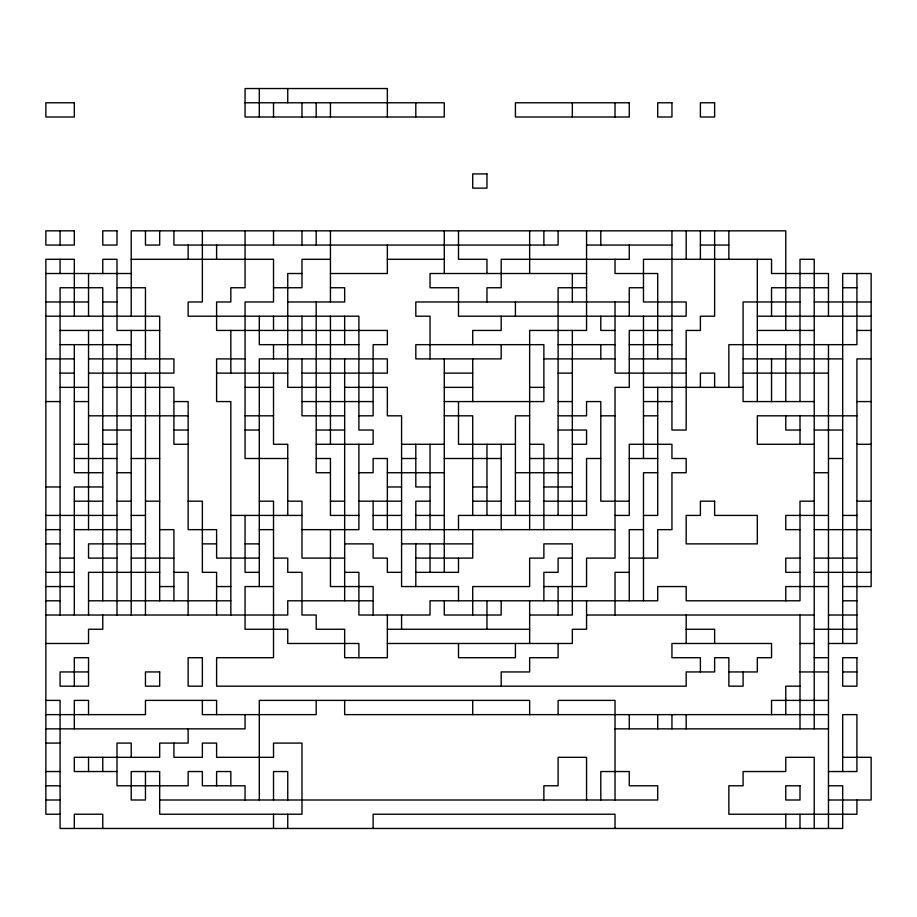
<?xml version="1.0" encoding="UTF-8"?>
<svg xmlns="http://www.w3.org/2000/svg" width="917" height="917" viewBox="0 0 917 917"><rect width="100%" height="100%" fill="white"/><g stroke="black" fill="none" stroke-linecap="round" stroke-linejoin="round"><path stroke-width="1.38" d="M245.057 102.773L444.275 102.773L444.275 116.998L245.057 116.998L245.057 88.536L387.352 88.536L387.352 116.998M586.559 245.057L671.943 245.057M700.393 245.057L728.855 245.057M131.223 259.293L273.518 259.293L273.518 301.98L245.057 301.98L245.057 458.5L287.743 458.5M330.441 259.293L301.98 259.293L301.98 287.743L273.518 287.743M387.352 259.293L444.275 259.293M45.85 273.518L131.223 273.518M301.98 273.518L287.743 273.518L287.743 387.352L330.441 387.352M330.441 273.518L387.352 273.518L387.352 245.057M586.559 273.518L430.039 273.518L430.039 287.743L458.5 287.743L458.5 316.205L686.168 316.205L686.168 301.98L643.482 301.98L643.482 259.293L771.541 259.293L771.541 273.518L828.464 273.518L828.464 316.205M116.998 287.743L145.459 287.743L145.459 358.891M330.441 287.743L344.666 287.743L344.666 301.98L287.743 301.98M586.559 287.743L558.109 287.743L558.109 515.423M643.482 287.743L629.257 287.743L629.257 316.205M828.464 287.743L771.541 287.743L771.541 316.205M842.689 287.743L856.925 287.743M45.85 301.98L88.536 301.98M102.773 301.98L116.998 301.98M629.257 301.98L415.814 301.98L415.814 316.205L430.039 316.205L430.039 358.891M800.002 301.98L743.091 301.98L743.091 401.577L814.227 401.577M814.227 301.98L871.15 301.98M45.85 316.205L159.684 316.205L159.684 600.795M757.316 316.205L871.15 316.205M60.075 330.441L102.773 330.441M159.684 330.441L116.998 330.441L116.998 259.293L102.773 259.293L102.773 273.518M615.02 330.441L600.795 330.441L600.795 316.205M671.943 330.441L629.257 330.441L629.257 387.352L615.02 387.352L615.02 558.109L586.559 558.109L586.559 586.559L543.873 586.559M757.316 330.441L814.227 330.441M856.925 330.441L871.15 330.441M60.075 344.666L131.223 344.666M358.891 344.666L259.293 344.666L259.293 316.205M558.109 344.666L615.02 344.666M629.257 344.666L671.943 344.666M45.85 358.891L74.311 358.891M88.536 358.891L173.909 358.891L173.909 373.127L88.536 373.127M245.057 358.891L216.607 358.891L216.607 401.577L230.832 401.577L230.832 615.02M543.873 358.891L615.02 358.891M629.257 358.891L686.168 358.891M743.091 358.891L842.689 358.891M871.15 358.891L856.925 358.891L856.925 643.482L828.464 643.482M60.075 373.127L74.311 373.127M216.607 373.127L287.743 373.127M301.98 373.127L387.352 373.127L387.352 358.891L259.293 358.891L259.293 586.559M444.275 373.127L472.725 373.127M558.109 373.127L572.334 373.127M686.168 373.127L615.02 373.127L615.02 301.98M743.091 373.127L828.464 373.127M60.075 387.352L88.536 387.352M102.773 387.352L173.909 387.352L173.909 444.275L188.145 444.275M245.057 387.352L273.518 387.352M344.666 387.352L387.352 387.352L387.352 415.814L401.577 415.814L401.577 586.559L458.5 586.559L458.5 600.795M444.275 387.352L472.725 387.352M529.648 387.352L543.873 387.352M643.482 387.352L743.091 387.352M45.85 401.577L60.075 401.577M74.311 401.577L88.536 401.577M173.909 401.577L188.145 401.577L188.145 529.648L216.607 529.648L216.607 558.109L259.293 558.109M301.98 401.577L373.127 401.577M444.275 401.577L543.873 401.577L543.873 344.666L415.814 344.666L415.814 358.891L501.186 358.891L501.186 344.666M558.109 401.577L572.334 401.577M643.482 401.577L671.943 401.577M856.925 401.577L871.15 401.577M88.536 415.814L188.145 415.814M245.057 415.814L273.518 415.814M344.666 415.814L301.98 415.814L301.98 358.891M358.891 415.814L373.127 415.814L373.127 344.666L387.352 344.666L387.352 330.441L216.607 330.441L216.607 301.98L230.832 301.98L230.832 287.743L245.057 287.743L245.057 230.832M444.275 415.814L472.725 415.814L472.725 515.423M529.648 415.814L515.423 415.814L515.423 515.423M558.109 415.814L586.559 415.814L586.559 401.577L600.795 401.577L600.795 501.186L629.257 501.186M600.795 415.814L615.02 415.814M643.482 415.814L657.707 415.814M856.925 415.814L757.316 415.814L757.316 444.275L814.227 444.275M102.773 430.039L131.223 430.039M173.909 430.039L188.145 430.039M245.057 430.039L259.293 430.039M316.205 430.039L344.666 430.039M558.109 430.039L586.559 430.039L586.559 444.275L572.334 444.275M800.002 430.039L785.777 430.039L785.777 415.814M814.227 430.039L842.689 430.039M74.311 444.275L88.536 444.275M102.773 444.275L116.998 444.275M316.205 444.275L373.127 444.275L373.127 430.039L358.891 430.039L358.891 316.205L188.145 316.205L188.145 301.98L202.37 301.98L202.37 230.832M401.577 444.275L444.275 444.275M515.423 444.275L458.5 444.275L458.5 401.577M529.648 444.275L543.873 444.275L543.873 529.648M856.925 444.275L871.15 444.275M74.311 458.5L116.998 458.5M131.223 458.5L159.684 458.5M316.205 458.5L330.441 458.5L330.441 515.423L358.891 515.423M401.577 458.5L415.814 458.5M444.275 458.5L501.186 458.5M529.648 458.5L572.334 458.5M600.795 458.5L586.559 458.5L586.559 515.423L458.5 515.423L458.5 529.648M629.257 458.5L657.707 458.5M828.464 458.5L842.689 458.5M102.773 472.725L74.311 472.725L74.311 344.666M116.998 472.725L131.223 472.725M330.441 472.725L316.205 472.725L316.205 301.98M358.891 472.725L373.127 472.725L373.127 458.5L387.352 458.5L387.352 529.648M387.352 472.725L444.275 472.725M515.423 472.725L572.334 472.725M657.707 472.725L643.482 472.725L643.482 600.795M814.227 472.725L828.464 472.725M45.85 486.961L60.075 486.961M102.773 486.961L74.311 486.961L74.311 615.02M387.352 486.961L401.577 486.961M430.039 486.961L415.814 486.961L415.814 444.275M472.725 486.961L486.961 486.961M543.873 486.961L572.334 486.961M74.311 501.186L102.773 501.186M116.998 501.186L131.223 501.186M145.459 501.186L159.684 501.186M188.145 501.186L202.37 501.186L202.37 572.334L216.607 572.334L216.607 615.02M259.293 501.186L273.518 501.186L273.518 657.707L216.607 657.707L216.607 686.168L686.168 686.168L686.168 671.943L714.63 671.943L714.63 657.707L728.855 657.707L728.855 686.168L743.091 686.168L743.091 671.943M287.743 501.186L301.98 501.186L301.98 558.109L344.666 558.109M330.441 501.186L344.666 501.186M358.891 501.186L401.577 501.186M430.039 501.186L415.814 501.186L415.814 529.648M472.725 501.186L501.186 501.186M515.423 501.186L529.648 501.186M543.873 501.186L586.559 501.186M814.227 501.186L800.002 501.186L800.002 600.795L686.168 600.795L686.168 586.559L657.707 586.559L657.707 600.795L430.039 600.795L430.039 615.02L358.891 615.02L358.891 572.334L344.666 572.334M856.925 501.186L871.15 501.186M45.85 515.423L116.998 515.423M131.223 515.423L145.459 515.423M230.832 515.423L301.98 515.423M373.127 515.423L401.577 515.423M415.814 515.423L444.275 515.423M615.02 515.423L629.257 515.423L629.257 444.275L671.943 444.275L671.943 458.5L686.168 458.5L686.168 472.725L671.943 472.725L671.943 529.648L657.707 529.648L657.707 558.109L629.257 558.109M643.482 515.423L657.707 515.423L657.707 387.352M828.464 515.423L785.777 515.423L785.777 529.648L800.002 529.648M842.689 515.423L856.925 515.423M45.85 529.648L60.075 529.648M74.311 529.648L131.223 529.648M159.684 529.648L173.909 529.648L173.909 600.795M259.293 529.648L273.518 529.648M301.98 529.648L358.891 529.648L358.891 444.275M615.02 529.648L373.127 529.648L373.127 501.186M643.482 529.648L629.257 529.648L629.257 600.795M814.227 529.648L871.15 529.648M45.85 543.873L60.075 543.873M145.459 543.873L88.536 543.873L88.536 558.109L116.998 558.109M202.37 543.873L216.607 543.873M245.057 543.873L259.293 543.873M344.666 543.873L373.127 543.873L373.127 558.109L387.352 558.109L387.352 572.334L401.577 572.334M401.577 543.873L472.725 543.873M60.075 558.109L74.311 558.109M131.223 558.109L173.909 558.109M273.518 558.109L287.743 558.109L287.743 572.334L301.98 572.334L301.98 615.02L316.205 615.02L316.205 629.257L344.666 629.257L344.666 657.707L387.352 657.707L387.352 615.02M415.814 558.109L472.725 558.109L472.725 529.648M572.334 558.109L558.109 558.109L558.109 572.334L543.873 572.334L543.873 600.795M800.002 558.109L785.777 558.109L785.777 572.334L800.002 572.334M814.227 558.109L856.925 558.109M45.85 572.334L74.311 572.334M159.684 572.334L88.536 572.334L88.536 615.02M173.909 572.334L188.145 572.334L188.145 615.02M259.293 572.334L245.057 572.334L245.057 515.423M415.814 572.334L458.5 572.334L458.5 558.109M629.257 572.334L615.02 572.334L615.02 615.02M814.227 572.334L871.15 572.334M45.85 586.559L74.311 586.559M159.684 586.559L173.909 586.559M216.607 586.559L230.832 586.559M273.518 586.559L245.057 586.559L245.057 629.257L287.743 629.257L287.743 643.482L358.891 643.482L358.891 657.707M828.464 586.559L785.777 586.559L785.777 600.795M842.689 586.559L871.15 586.559L871.15 273.518L842.689 273.518L842.689 643.482M45.85 600.795L60.075 600.795M88.536 600.795L230.832 600.795M373.127 600.795L287.743 600.795L287.743 615.02L45.85 615.02M842.689 600.795L856.925 600.795M529.648 615.02L572.334 615.02L572.334 543.873L543.873 543.873L543.873 558.109L529.648 558.109L529.648 586.559L472.725 586.559L472.725 615.02M586.559 615.02L814.227 615.02M828.464 615.02L856.925 615.02M387.352 629.257L529.648 629.257M686.168 629.257L714.63 629.257L714.63 643.482M814.227 629.257L856.925 629.257M45.85 643.482L88.536 643.482L88.536 629.257L102.773 629.257L102.773 615.02M387.352 643.482L572.334 643.482L572.334 629.257L586.559 629.257L586.559 600.795M800.002 643.482L814.227 643.482M814.227 657.707L828.464 657.707M88.536 671.943L60.075 671.943L60.075 686.168L88.536 686.168L88.536 657.707L74.311 657.707L74.311 686.168M728.855 671.943L757.316 671.943L757.316 657.707L771.541 657.707L771.541 643.482L671.943 643.482L671.943 657.707L700.393 657.707L700.393 671.943M800.002 671.943L828.464 671.943M842.689 671.943L856.925 671.943M800.002 686.168L785.777 686.168L785.777 714.63M45.85 700.393L60.075 700.393L60.075 828.464L842.689 828.464L842.689 785.777L828.464 785.777M828.464 700.393L771.541 700.393L771.541 714.63M45.85 714.63L145.459 714.63L145.459 700.393L216.607 700.393L216.607 714.63M828.464 714.63L344.666 714.63L344.666 700.393M45.85 728.855L245.057 728.855L245.057 714.63M615.02 728.855L828.464 728.855M45.85 743.091L60.075 743.091M842.689 757.316L871.15 757.316L871.15 800.002L828.464 800.002M45.85 771.541L60.075 771.541M116.998 771.541L74.311 771.541L74.311 757.316L159.684 757.316L159.684 743.091L188.145 743.091L188.145 728.855M828.464 771.541L856.925 771.541L856.925 714.63L842.689 714.63L842.689 771.541M45.85 785.777L60.075 785.777M45.85 800.002L60.075 800.002M159.684 800.002L657.707 800.002L657.707 785.777L629.257 785.777L629.257 771.541L600.795 771.541L600.795 800.002M60.075 814.227L45.85 814.227L45.85 259.293L74.311 259.293L74.311 316.205M856.925 273.518L856.925 344.666L728.855 344.666L728.855 387.352M856.925 800.002L856.925 814.227L728.855 814.227L728.855 785.777L743.091 785.777L743.091 771.541L785.777 771.541L785.777 757.316L814.227 757.316L814.227 828.464M828.464 344.666L828.464 828.464M814.227 728.855L814.227 259.293L800.002 259.293L800.002 401.577M800.002 415.814L800.002 444.275M800.002 615.02L800.002 728.855M800.002 814.227L800.002 828.464M785.777 330.441L785.777 230.832L131.223 230.832L131.223 316.205M785.777 344.666L785.777 401.577M785.777 814.227L785.777 828.464M771.541 358.891L771.541 401.577M757.316 259.293L757.316 401.577M728.855 230.832L728.855 259.293M714.63 230.832L714.63 316.205L700.393 316.205L700.393 330.441L686.168 330.441L686.168 430.039L671.943 430.039L671.943 230.832M714.63 387.352L714.63 373.127L700.393 373.127L700.393 387.352M700.393 230.832L700.393 259.293M686.168 230.832L686.168 259.293M686.168 615.02L686.168 643.482M686.168 714.63L686.168 728.855M671.943 714.63L671.943 728.855M657.707 358.891L657.707 273.518L615.02 273.518L615.02 259.293M657.707 714.63L657.707 728.855M643.482 316.205L643.482 458.5M629.257 245.057L629.257 259.293L501.186 259.293L501.186 287.743L486.961 287.743L486.961 301.98M629.257 714.63L629.257 728.855M615.02 102.773L615.02 116.998M615.02 800.002L615.02 700.393L558.109 700.393L558.109 714.63M615.02 828.464L615.02 814.227L373.127 814.227L373.127 828.464M600.795 230.832L600.795 245.057M600.795 344.666L600.795 358.891M586.559 230.832L586.559 330.441L529.648 330.441L529.648 529.648M586.559 800.002L586.559 757.316L558.109 757.316L558.109 785.777L543.873 785.777L543.873 800.002M572.334 102.773L572.334 116.998M572.334 273.518L572.334 301.98M572.334 330.441L572.334 529.648M558.109 230.832L558.109 245.057L173.909 245.057L173.909 230.832M558.109 586.559L558.109 615.02M558.109 643.482L558.109 657.707L529.648 657.707L529.648 671.943L501.186 671.943L501.186 686.168M543.873 230.832L543.873 245.057M529.648 230.832L529.648 273.518M529.648 600.795L529.648 643.482M529.648 714.63L529.648 700.393L259.293 700.393L259.293 800.002M515.423 301.98L515.423 316.205M515.423 643.482L515.423 657.707L458.5 657.707L458.5 643.482M501.186 316.205L501.186 330.441L472.725 330.441L472.725 344.666M501.186 444.275L501.186 529.648M501.186 600.795L501.186 615.02L444.275 615.02L444.275 600.795M486.961 273.518L486.961 259.293L458.5 259.293L458.5 230.832M486.961 444.275L486.961 515.423M486.961 600.795L486.961 629.257M472.725 358.891L472.725 401.577M472.725 700.393L472.725 714.63M444.275 230.832L444.275 273.518M444.275 358.891L444.275 572.334M430.039 444.275L430.039 529.648M430.039 543.873L430.039 572.334M415.814 102.773L415.814 116.998M415.814 543.873L415.814 586.559M401.577 615.02L401.577 629.257M373.127 615.02L373.127 586.559L330.441 586.559L330.441 529.648M344.666 316.205L344.666 344.666M344.666 358.891L344.666 600.795M330.441 102.773L330.441 116.998M330.441 230.832L330.441 301.98M330.441 316.205L330.441 444.275M316.205 102.773L316.205 116.998M316.205 230.832L316.205 245.057M316.205 700.393L316.205 714.63L202.37 714.63L202.37 700.393M301.98 102.773L301.98 116.998M301.98 230.832L301.98 245.057M301.98 316.205L301.98 344.666M287.743 88.536L287.743 102.773M287.743 515.423L287.743 444.275L273.518 444.275L273.518 373.127M287.743 800.002L287.743 771.541L273.518 771.541L273.518 800.002M287.743 814.227L287.743 828.464M273.518 102.773L273.518 116.998M273.518 230.832L273.518 245.057M273.518 316.205L273.518 330.441M273.518 344.666L273.518 358.891M273.518 814.227L273.518 828.464M259.293 88.536L259.293 116.998M245.057 800.002L245.057 785.777L202.37 785.777L202.37 771.541L188.145 771.541L188.145 785.777L116.998 785.777L116.998 743.091L131.223 743.091L131.223 757.316M230.832 330.441L230.832 373.127M230.832 785.777L230.832 771.541L216.607 771.541L216.607 785.777M216.607 245.057L216.607 259.293M188.145 245.057L188.145 259.293M173.909 743.091L173.909 757.316L202.37 757.316L202.37 743.091L216.607 743.091L216.607 757.316L273.518 757.316L273.518 743.091L301.98 743.091L301.98 814.227L159.684 814.227L159.684 771.541L131.223 771.541L131.223 800.002L145.459 800.002L145.459 771.541M159.684 230.832L159.684 245.057L145.459 245.057L145.459 230.832M145.459 373.127L145.459 615.02M131.223 330.441L131.223 615.02M116.998 344.666L116.998 615.02M102.773 600.795L102.773 287.743L60.075 287.743L60.075 615.02M102.773 757.316L102.773 771.541M102.773 828.464L102.773 814.227L74.311 814.227L74.311 828.464M88.536 273.518L88.536 316.205M88.536 330.441L88.536 529.648M88.536 714.63L88.536 700.393L74.311 700.393L74.311 728.855M88.536 757.316L88.536 771.541M60.075 230.832L60.075 245.057M60.075 259.293L60.075 273.518M74.311 102.773L45.85 102.773L45.85 116.998L74.311 116.998L74.311 102.773M629.257 102.773L515.423 102.773L515.423 116.998L629.257 116.998L629.257 102.773M671.943 102.773L657.707 102.773L657.707 116.998L671.943 116.998L671.943 102.773M714.63 102.773L700.393 102.773L700.393 116.998L714.63 116.998L714.63 102.773M486.961 173.909L472.725 173.909L472.725 188.145L486.961 188.145L486.961 173.909M74.311 230.832L45.85 230.832L45.85 245.057L74.311 245.057L74.311 230.832M116.998 230.832L102.773 230.832L102.773 245.057L116.998 245.057L116.998 230.832M714.63 501.186L700.393 501.186L700.393 515.423L686.168 515.423L686.168 543.873L757.316 543.873L757.316 515.423L714.63 515.423L714.63 501.186M202.37 657.707L188.145 657.707L188.145 686.168L202.37 686.168L202.37 657.707M856.925 657.707L842.689 657.707L842.689 686.168L856.925 686.168L856.925 657.707M159.684 671.943L145.459 671.943L145.459 686.168L159.684 686.168L159.684 671.943M800.002 785.777L785.777 785.777L785.777 800.002L800.002 800.002L800.002 785.777"/></g></svg>
